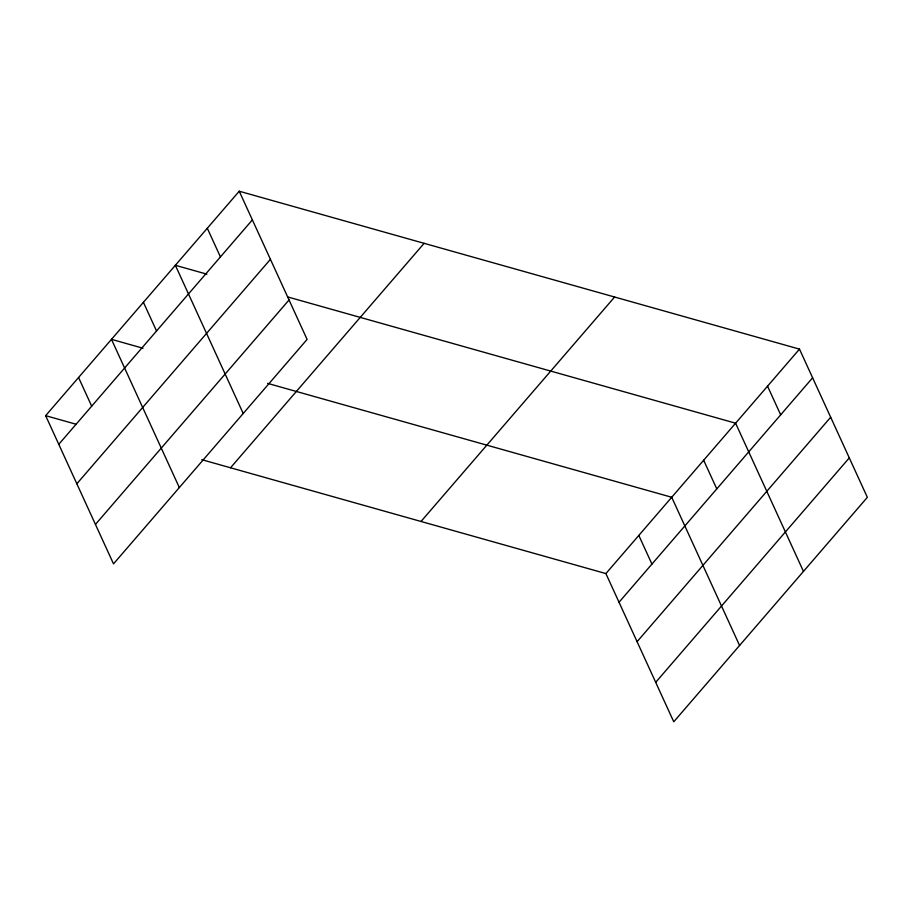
<?xml version="1.0" encoding="UTF-8"?>
<svg xmlns="http://www.w3.org/2000/svg" width="913" height="913" viewBox="0 0 913 913"><rect width="100%" height="100%" fill="white"/><g stroke="black" fill="none" stroke-linecap="round" stroke-linejoin="round"><path stroke-width="1.37" d="M239.24 191.216L307.099 339.419L113.509 563.869L45.65 415.666L239.24 191.216L799.491 349.131L867.35 497.334L673.76 721.784L605.901 573.581L201.773 459.673M58.774 444.334L252.376 219.885M76.84 483.776L270.431 259.326M95.443 524.427L289.044 299.966M230.533 467.776L424.123 243.326M421.019 521.471L614.609 297.022M605.901 573.581L799.491 349.131M619.025 602.249L812.616 377.799M637.08 641.702L830.682 417.241M655.694 682.342L849.284 457.892M206.863 274.162L175.364 265.284L243.212 413.486M287.663 296.93L735.604 423.198L803.463 571.401M142.976 348.23L111.477 339.351L179.325 487.553M267.6 383.357L671.717 497.265L739.576 645.48M45.65 415.666L75.779 424.157M767.548 386.165L780.672 414.833M703.661 460.232L716.785 488.9M638.815 535.429L651.939 564.097M207.297 228.25L220.432 256.918M143.421 302.317L156.545 330.985M78.564 377.503L91.688 406.171"/></g></svg>
